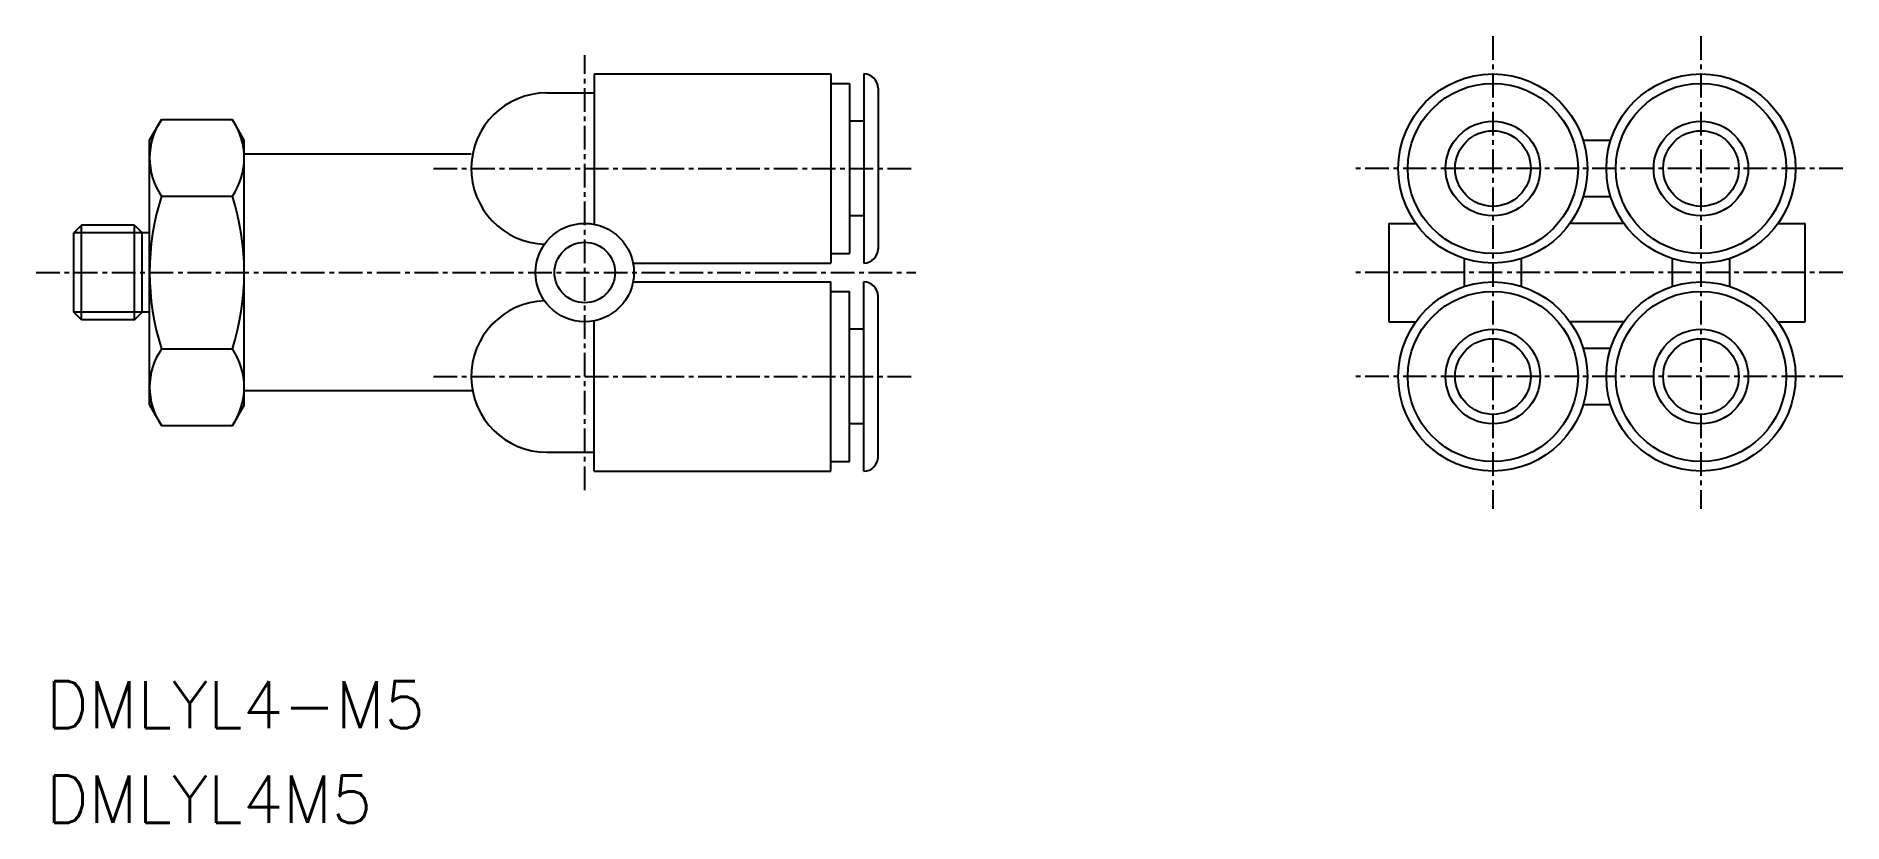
# Model space of a CAD drawing. Extents: x 99.5 to 195, y 75.9 to 117.5.
import ezdxf
from ezdxf.enums import TextEntityAlignment as Align

# ---------------------------------------------------------------- set-up
doc = ezdxf.new("R2010")
doc.units = 0
doc.linetypes.add('CENTER', pattern=[2, 1.25, -0.25, 0.25, -0.25])
doc.layers.get('0').update_dxf_attribs({"linetype": 'CONTINUOUS'})
doc.layers.add('CENTER', color=1, linetype='CENTER')
doc.styles.get("Standard").update_dxf_attribs({"font": 'txt.shx', "bigfont": 'extfont.shx'})

msp = doc.modelspace()

# ---------------------------------------------------------------- linework, layer by layer
at = {"color": 7, "linetype": 'CONTINUOUS'}
for p, q in [((129, 115.5), (141.5, 115.5)), ((129, 115.5), (129, 107.551)), ((141.5, 115.5), (141.5, 105.5)), ((141.5, 115), (142.5, 115)), ((142.5, 115), (142.5, 106)), ((143.25, 115.5), (143.25, 105.5)), ((143.25, 115.5), (143.25, 115.5)), ((144, 114.75), (144, 106.25)), ((126.5, 114.5), (129, 114.5)), ((105.5, 112), (106.125, 113.083)), ((106.125, 113.083), (109.875, 113.083)), ((110.5, 112), (109.875, 113.083)), ((143.25, 113), (142.5, 113)), ((105.5, 98), (105.5, 112)), ((110.5, 98), (110.5, 112)), ((110.5, 98), (110.5, 112)), ((181.27, 112), (182.73, 112)), ((122.5, 111.25), (110.5, 111.25)), ((106.125, 109.041), (109.875, 109.041)), ((182.73, 109), (181.27, 109)), ((143.25, 108), (142.5, 108)), ((101.9, 107.5), (101.5, 107.1)), ((101.5, 102.9), (101.5, 107.1)), ((104.7, 107.5), (101.9, 107.5)), ((101.9, 102.5), (101.9, 107.5)), ((104.7, 107.5), (105.1, 107.1)), ((104.7, 102.5), (104.7, 107.5)), ((105.1, 102.9), (105.1, 107.1)), ((171, 107.6), (171, 102.4)), ((171, 107.6), (172.427, 107.6)), ((183.427, 107.6), (180.573, 107.6)), ((191.573, 107.6), (193, 107.6)), ((193, 102.4), (193, 107.6)), ((131.051, 105.5), (141.5, 105.5)), ((141.5, 106), (142.5, 106)), ((143.25, 105.5), (143.25, 105.5)), ((175, 104.27), (175, 105.73)), ((178, 105.73), (178, 104.27)), ((186, 104.27), (186, 105.73)), ((189, 105.73), (189, 104.27)), ((131.051, 104.5), (141.5, 104.5)), ((141.5, 94.5), (141.5, 104.5)), ((143.25, 104.5), (143.25, 104.5)), ((143.25, 94.5), (143.25, 104.5)), ((141.5, 104), (142.5, 104)), ((142.5, 95), (142.5, 104)), ((144, 95.25), (144, 103.75)), ((101.9, 102.5), (101.5, 102.9)), ((104.7, 102.5), (101.9, 102.5)), ((104.7, 102.5), (105.1, 102.9)), ((129, 94.5), (129, 102.449)), ((171, 102.4), (172.427, 102.4)), ((183.427, 102.4), (180.573, 102.4)), ((191.573, 102.4), (193, 102.4)), ((143.25, 102), (142.5, 102)), ((106.125, 100.959), (109.875, 100.959)), ((181.27, 101), (182.73, 101)), ((122.571, 98.75), (110.5, 98.75)), ((105.5, 98), (106.125, 96.917)), ((110.5, 98), (109.875, 96.917)), ((182.73, 98), (181.27, 98)), ((106.125, 96.917), (109.875, 96.917)), ((143.25, 97), (142.5, 97)), ((126.5, 95.5), (129, 95.5)), ((141.5, 95), (142.5, 95)), ((129, 94.5), (141.5, 94.5)), ((143.25, 94.5), (143.25, 94.5))]:
    msp.add_line(p, q, dxfattribs=at)
at = {"color": 3, "linetype": 'CONTINUOUS'}
for p, q in [((105.5, 107.1), (101.5, 107.1)), ((105.5, 102.9), (101.5, 102.9))]:
    msp.add_line(p, q, dxfattribs=at)
at = {"color": 7, "linetype": 'CONTINUOUS'}
for centre, radius in [((176.5, 110.5), 5), ((176.5, 110.5), 4.5), ((187.5, 110.5), 5), ((187.5, 110.5), 4.5), ((176.5, 110.5), 2.5), ((187.5, 110.5), 2.5), ((176.5, 110.5), 2), ((187.5, 110.5), 2), ((128.5, 105), 2.6), ((128.5, 105), 1.6), ((176.5, 99.5), 5), ((187.5, 99.5), 5), ((176.5, 99.5), 4.5), ((187.5, 99.5), 4.5), ((176.5, 99.5), 2.5), ((176.5, 99.5), 2), ((187.5, 99.5), 2.5), ((187.5, 99.5), 2)]:
    msp.add_circle(centre, radius, dxfattribs=at)
for centre, radius, start, end in [((143.25, 114.75), 0.75, 0, 90), ((126.5, 110.5), 4, 90, 268.24715), ((109.078, 111.062), 3.578, 145.61574, 214.38427), ((106.922, 111.062), 3.578, 325.61573, 34.38426), ((118.875, 105), 13.375, 162.41204, 197.58796), ((97.125, 105), 13.375, 342.41204, 17.58796), ((143.25, 106.25), 0.75, 270, 0), ((143.25, 103.75), 0.75, 0, 90), ((126.5, 99.5), 4, 91.75285, 270), ((109.078, 98.938), 3.578, 145.61573, 214.38426), ((106.922, 98.938), 3.578, 325.61574, 34.38427), ((143.25, 95.25), 0.75, 270, 0)]:
    msp.add_arc(centre, radius, start, end, dxfattribs=at)
at = {"layer": 'CENTER', "color": 1, "linetype": 'CENTER'}
for p, q in [((176.5, 117.5), (176.5, 92.5)), ((187.5, 117.5), (187.5, 92.5)), ((128.5, 93.5), (128.5, 116.5)), ((120.5, 110.5), (146, 110.5)), ((195, 110.5), (169, 110.5)), ((99.5, 105), (146, 105)), ((195, 105), (169, 105)), ((120.5, 99.5), (146, 99.5)), ((195, 99.5), (169, 99.5))]:
    msp.add_line(p, q, dxfattribs=at)

# ---------------------------------------------------------------- texts
at = {"color": 7, "linetype": 'CONTINUOUS'}
for s, p in [('DMLYL4-M5', (100.023, 82.151)), ('DMLYL4M5', (100.023, 77.151))]:
    msp.add_text(s, height=2.5, dxfattribs=at).set_placement(p, align=Align.MIDDLE_LEFT)

doc.saveas('drawing.dxf')
